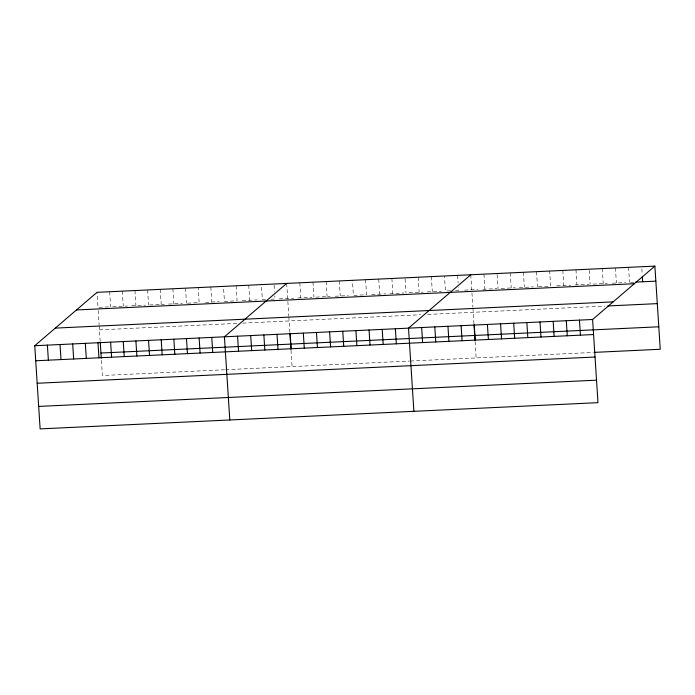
<?xml version="1.0" encoding="UTF-8"?>
<svg xmlns="http://www.w3.org/2000/svg" width="695" height="695" viewBox="0 0 695 695"><rect width="100%" height="100%" fill="white"/><g stroke="black" fill="none" stroke-linecap="round" stroke-linejoin="round"><path stroke-width="0.52" stroke-dasharray="3.48 2.61" d="M108.524 306.886L97.995 307.381L97.022 292.334M112.746 306.686L127.498 306M131.711 305.8L145.411 305.157M149.625 304.957L164.376 304.262M168.59 304.062L182.29 303.42M187.554 303.176L199.152 302.629L198.179 287.582M205.468 302.334L219.168 301.682M242.355 300.596L257.107 299.901M265.533 299.502L262.371 299.658L261.398 284.603M270.798 299.258L275.02 299.059L274.812 295.835M279.234 298.859L293.733 298.181M297.773 297.99L311.933 297.321M315.982 297.13L330.142 296.47M335.198 296.226L348.351 295.61M371.616 294.515L385.777 293.855M389.826 293.664L403.986 292.995M409.042 292.76L423.203 292.091M427.251 291.9L441.412 291.231M450.508 290.805L445.452 291.049L444.479 275.993M455.572 290.571L458.604 290.423L458.396 287.2M464.668 290.136L477.821 289.52M482.877 289.285L497.038 288.616M501.086 288.425L515.247 287.765M519.295 287.574L533.456 286.905M538.512 286.67L550.649 286.097L549.676 271.05M556.721 285.81L570.882 285.15M574.921 284.959L589.082 284.29M593.13 284.099L607.291 283.43M612.347 283.195L625.5 282.578M630.556 282.344L634.605 282.153M99.446 329.864L237.482 323.375M242.755 323.123L420.605 314.765M427.686 314.427L604.702 306.104M224.624 369.757L102.4 375.509L101.34 359.159M225.684 369.705L409.398 361.07M410.415 361.026L593.495 352.417M641.859 268.869L642.206 274.247M628.575 267.34L629.548 282.387M615.423 267.957L616.395 283.004M602.27 268.574L603.251 283.621M589.195 270.268L590.098 284.246M575.973 269.816L576.946 284.863M562.828 270.433L563.801 285.48M536.523 271.667L537.504 286.714M523.378 272.284L524.351 287.33M510.226 272.9L511.199 287.956M497.151 274.594L498.054 288.573M483.928 274.143L484.901 289.19M470.776 274.76L471.749 289.806M471.948 292.873L472.878 307.181M472.939 308.198L473.955 323.87M475.102 341.584L476.162 357.934M457.631 275.376L458.118 282.9M431.334 276.619L432.307 291.665M418.182 277.236L419.155 292.282M405.098 278.93L406.002 292.899M391.884 278.469L392.857 293.516M378.732 279.086L379.705 294.133M365.587 279.703L366.56 294.758L353.408 295.375L352.435 280.328M339.282 280.945L340.255 295.992M326.137 281.562L327.11 296.609M312.985 282.179L313.958 297.225M299.84 282.796L300.813 297.842M286.688 283.412L287.661 298.468M287.86 301.534L288.781 315.834M288.851 316.859L289.867 332.523M291.005 350.237L292.065 366.586M274.117 285.089L274.534 291.535M248.758 285.202L249.731 300.249M236.109 285.793L237.082 300.839L224.442 301.439L223.469 286.392M210.82 286.983L211.793 302.03M185.53 288.173L186.503 303.22M172.89 288.772L173.863 303.819M160.241 289.363L161.214 304.41M147.601 289.954L148.574 305.009M134.952 290.553L135.925 305.6M122.311 291.144L123.284 306.191M109.662 291.744L110.635 306.79M98.186 310.448L99.116 324.756M99.177 325.781L100.193 341.445"/><path stroke-width="1.04" d="M654.872 266.107L592.6 319.491L597.978 402.666L40.128 428.893L34.75 345.728L97.022 292.334L654.872 266.107L660.25 349.272L594.503 352.365M286.688 283.412L224.424 336.806L229.802 419.98M470.776 274.76L408.512 328.153L413.89 411.318M635.612 282.101L655.845 281.154M76.467 309.953L634.327 283.725M55.296 328.11L613.155 301.873M607.734 305.965L657.296 303.628M34.75 345.728L592.6 319.491M100.94 353.025L658.799 326.789M35.723 360.774L593.573 334.538M37.174 383.258L595.033 357.022M38.677 406.419L596.527 380.182M642.345 276.393L642.693 281.77M579.456 320.108L580.429 335.155M566.303 320.734L567.276 335.781M553.159 321.351L554.132 336.397M540.006 321.967L540.979 337.014M526.853 322.584L527.826 337.631M513.709 323.201L514.682 338.248M500.556 323.818L501.529 338.873M487.412 324.443L488.385 339.49M474.259 325.06L475.232 340.107M474.025 324.921L475.032 340.559M461.106 325.677L462.079 340.724M447.962 326.294L448.935 341.341M434.809 326.911L435.782 341.957M421.665 327.527L422.638 342.583M395.359 328.77L396.332 343.817M382.215 329.387L383.188 344.433M369.062 330.003L370.035 345.05M355.918 330.62L356.891 345.676M342.765 331.246L343.738 346.292M329.612 331.863L330.585 346.909M316.468 332.479L317.441 347.526M303.315 333.096L304.288 348.143M290.171 333.713L291.144 348.76M289.928 333.583L290.944 349.22M277.018 334.33L277.991 349.385M263.865 334.955L264.838 350.002M250.721 335.572L251.694 350.619M237.568 336.189L238.541 351.236M211.775 337.405L212.748 352.452M199.135 337.996L200.108 353.043M186.486 338.587L187.459 353.642M173.846 339.186L174.819 354.233M161.197 339.777L162.17 354.832M148.556 340.376L149.529 355.423M135.907 340.967L136.88 356.014M123.267 341.566L124.24 356.613M110.618 342.157L111.591 357.204M100.262 342.496L101.27 358.134M97.978 342.757L98.951 357.803M85.329 343.347L86.302 358.394M72.688 343.947L73.661 358.994M60.039 344.538L61.012 359.584M47.399 345.128L48.372 360.184"/></g></svg>
